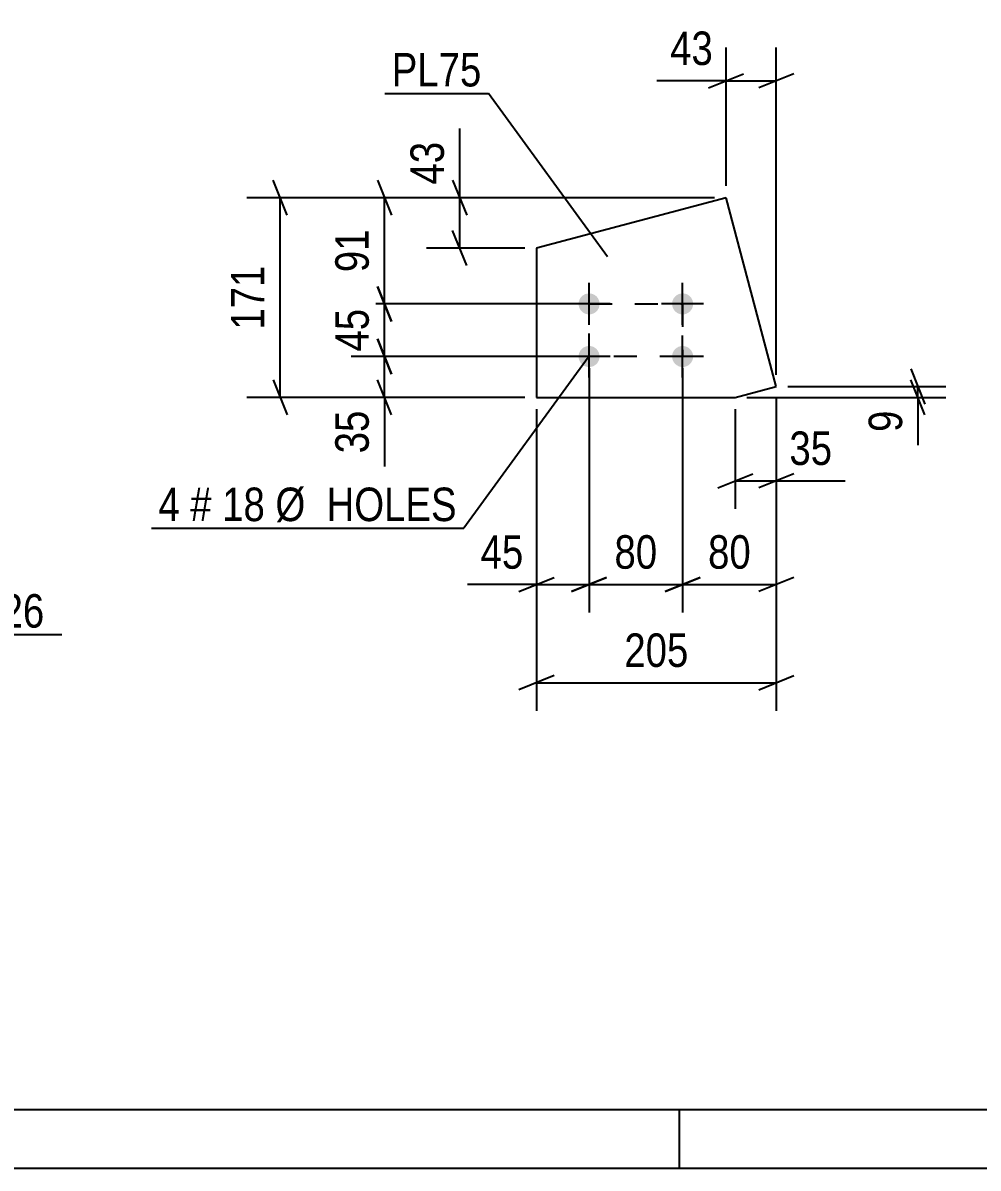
# Model space of a CAD drawing. Header units: millimetres. Extents: x 0 to 841, y 0 to 594.
# Drawn here: x 154.8 to 236.5, y 0 to 98 of the extents above; entities that cross this region are included whole.
import ezdxf

# ---------------------------------------------------------------- set-up
doc = ezdxf.new("R2010")
doc.units = ezdxf.units.MM
doc.linetypes.add('DXK_LINE_DOT2', pattern=[3.9198, 1.9599, -1.9599])
doc.styles.add('Arial Narrow', font='ARIALN.TTF', dxfattribs={"height": 0.2})

# ---------------------------------------------------------------- blocks, each defined once
blk = doc.blocks.new('Unknown-339278137-1133')
at = {"color": 5, "linetype": 'Continuous'}
for p, q in [((5, 5), (836, 5)), ((211, 0), (211, 5)), ((0, 0), (841, 0))]:
    blk.add_line(p, q, dxfattribs=at)
blk = doc.blocks.new('Part-339278137-27628 - 27627')
at = {"color": 2, "linetype": 'Continuous'}
for p, q in [((214.973, 83.006), (198.765, 78.695)), ((219.269, 66.855), (214.973, 83.006)), ((198.765, 78.695), (198.758, 65.921)), ((215.758, 65.921), (219.269, 66.855)), ((198.758, 65.921), (215.758, 65.921))]:
    blk.add_line(p, q, dxfattribs=at)
blk = doc.blocks.new('Bolt-339278137-27629 - 27627')
at = {"linetype": 'Continuous'}
for points in [[(202.358, 73.921, -1), (204.158, 73.921, -1)], [(210.358, 73.921, -1), (212.158, 73.921, -1)], [(202.358, 69.421, -1), (204.158, 69.421, -1)], [(210.358, 69.421, -1), (212.158, 69.421, -1)]]:
    blk.add_hatch(color=1, dxfattribs=at).paths.add_polyline_path(points)
at = {"color": 1, "linetype": 'Continuous'}
for p, q in [((203.258, 72.121), (203.258, 75.721)), ((211.258, 72.121), (211.258, 75.721)), ((205.058, 73.921), (201.458, 73.921)), ((213.058, 73.921), (209.458, 73.921)), ((203.258, 67.621), (203.258, 71.221)), ((211.258, 67.621), (211.258, 71.221)), ((205.058, 69.421), (201.458, 69.421)), ((213.058, 69.421), (209.458, 69.421))]:
    blk.add_line(p, q, dxfattribs=at)
blk = doc.blocks.new('Rectangle-339278137-31661 - 27627')
at = {"color": 1, "linetype": 'DXK_LINE_DOT2'}
blk.add_lwpolyline([(203.258, 73.921), (211.258, 73.921), (211.258, 69.421), (203.258, 69.421), (203.258, 73.921)], close=True, dxfattribs=at)
blk = doc.blocks.new('StraightDimension-339278137-28207 - 27627')
at = {"color": 7, "linetype": 'Continuous'}
for p, q in [((219.269, 65.855), (219.269, 56.396)), ((215.758, 64.921), (215.758, 56.396)), ((214.258, 58.196), (217.258, 59.396)), ((215.758, 58.796), (219.269, 58.796)), ((220.769, 59.396), (217.769, 58.196)), ((219.269, 58.796), (225.176, 58.796)), ((219.269, 58.796), (225.176, 58.796))]:
    blk.add_line(p, q, dxfattribs=at)
at = {"color": 0}
blk.add_wipeout([(224.651, 59.546), (224.651, 63.746), (219.794, 63.746), (219.794, 59.546)], dxfattribs=at)
at = {"color": 3, "style": 'Arial Narrow'}
blk.add_text('35', height=2.8633, dxfattribs=at).set_placement((220.394, 60.146))
blk = doc.blocks.new('StraightDimension-339278137-28211 - 27627')
at = {"color": 7, "linetype": 'Continuous'}
for p, q in [((192.187, 83.006), (192.187, 88.913)), ((192.187, 83.006), (192.187, 88.913)), ((191.587, 84.506), (192.787, 81.506)), ((213.973, 83.006), (189.337, 83.006)), ((192.187, 78.695), (192.187, 83.006)), ((192.787, 77.195), (191.587, 80.195)), ((197.765, 78.695), (189.337, 78.695))]:
    blk.add_line(p, q, dxfattribs=at)
at = {"color": 0}
blk.add_wipeout([(191.437, 88.388), (187.237, 88.388), (187.237, 83.531), (191.437, 83.531)], dxfattribs=at)
at = {"color": 3, "style": 'Arial Narrow'}
blk.add_text('43', height=2.8633, rotation=90.00021, dxfattribs=at).set_placement((190.837, 84.131))
blk = doc.blocks.new('StraightDimension-339278137-28203 - 27627')
at = {"color": 7, "linetype": 'Continuous'}
for p, q in [((214.973, 84.006), (214.973, 95.856)), ((219.269, 67.855), (219.269, 95.856)), ((213.473, 92.406), (216.473, 93.606)), ((220.769, 93.606), (217.769, 92.406)), ((214.973, 93.006), (209.066, 93.006)), ((214.973, 93.006), (209.066, 93.006)), ((214.973, 93.006), (219.269, 93.006))]:
    blk.add_line(p, q, dxfattribs=at)
at = {"color": 0}
blk.add_wipeout([(214.448, 93.756), (214.448, 97.956), (209.591, 97.956), (209.591, 93.756)], dxfattribs=at)
at = {"color": 3, "style": 'Arial Narrow'}
blk.add_text('43', height=2.8633, dxfattribs=at).set_placement((210.191, 94.356))
blk = doc.blocks.new('StraightDimension-339278137-28215 - 27627')
at = {"color": 7, "linetype": 'Continuous'}
for p, q in [((230.786, 68.355), (231.986, 65.355)), ((220.269, 66.855), (233.786, 66.855)), ((231.986, 64.421), (230.786, 67.421)), ((231.386, 65.921), (231.386, 66.855)), ((216.758, 65.921), (233.786, 65.921)), ((231.386, 65.921), (231.386, 61.843)), ((231.386, 65.921), (231.386, 61.843))]:
    blk.add_line(p, q, dxfattribs=at)
at = {"color": 0}
blk.add_wipeout([(230.636, 65.396), (226.436, 65.396), (226.436, 62.368), (230.636, 62.368)], dxfattribs=at)
at = {"color": 3, "style": 'Arial Narrow'}
blk.add_text('9', height=2.863, rotation=90.00021, dxfattribs=at).set_placement((230.036, 62.968))
blk = doc.blocks.new('StraightDimension-339278137-28219 - 27627')
at = {"color": 7, "linetype": 'Continuous'}
for p, q in [((211.258, 68.421), (211.258, 47.521)), ((219.269, 65.855), (219.269, 47.521)), ((209.758, 49.321), (212.758, 50.521)), ((220.769, 50.521), (217.769, 49.321)), ((211.258, 49.921), (219.269, 49.921))]:
    blk.add_line(p, q, dxfattribs=at)
at = {"color": 0}
blk.add_wipeout([(217.692, 50.671), (217.692, 54.871), (212.836, 54.871), (212.836, 50.671)], dxfattribs=at)
at = {"color": 3, "style": 'Arial Narrow'}
blk.add_text('80', height=2.8633, dxfattribs=at).set_placement((213.436, 51.271))
blk = doc.blocks.new('StraightDimension-339278137-28220 - 27627')
at = {"color": 7, "linetype": 'Continuous'}
for p, q in [((203.258, 68.421), (203.258, 47.521)), ((211.258, 68.421), (211.258, 47.521)), ((201.758, 49.321), (204.758, 50.521)), ((212.758, 50.521), (209.758, 49.321)), ((203.258, 49.921), (211.258, 49.921))]:
    blk.add_line(p, q, dxfattribs=at)
at = {"color": 0}
blk.add_wipeout([(209.687, 50.671), (209.687, 54.871), (204.83, 54.871), (204.83, 50.671)], dxfattribs=at)
at = {"color": 3, "style": 'Arial Narrow'}
blk.add_text('80', height=2.8633, dxfattribs=at).set_placement((205.43, 51.271))
blk = doc.blocks.new('StraightDimension-339278137-28221 - 27627')
at = {"color": 7, "linetype": 'Continuous'}
for p, q in [((203.258, 68.421), (203.258, 47.521)), ((198.758, 64.921), (198.758, 47.521)), ((197.258, 49.321), (200.258, 50.521)), ((204.758, 50.521), (201.758, 49.321)), ((198.758, 49.921), (192.852, 49.921)), ((198.758, 49.921), (192.852, 49.921)), ((198.758, 49.921), (203.258, 49.921))]:
    blk.add_line(p, q, dxfattribs=at)
at = {"color": 0}
blk.add_wipeout([(198.233, 50.671), (198.233, 54.871), (193.377, 54.871), (193.377, 50.671)], dxfattribs=at)
at = {"color": 3, "style": 'Arial Narrow'}
blk.add_text('45', height=2.8633, dxfattribs=at).set_placement((193.977, 51.271))
blk = doc.blocks.new('StraightDimension-339278137-28231 - 27627')
at = {"color": 7, "linetype": 'Continuous'}
for p, q in [((219.269, 65.855), (219.269, 39.121)), ((198.758, 64.921), (198.758, 39.121)), ((200.258, 42.121), (197.258, 40.921)), ((198.758, 41.521), (219.269, 41.521)), ((217.769, 40.921), (220.769, 42.121))]:
    blk.add_line(p, q, dxfattribs=at)
at = {"color": 0}
blk.add_wipeout([(212.356, 42.271), (212.356, 46.471), (205.672, 46.471), (205.672, 42.271)], dxfattribs=at)
at = {"color": 3, "style": 'Arial Narrow'}
blk.add_text('205', height=2.8633, dxfattribs=at).set_placement((206.272, 42.871))
blk = doc.blocks.new('StraightDimension-339278137-28235 - 27627')
at = {"color": 7, "linetype": 'Continuous'}
for p, q in [((185.157, 84.506), (186.357, 81.506)), ((213.973, 83.006), (182.907, 83.006)), ((185.757, 73.921), (185.757, 83.006)), ((186.357, 72.421), (185.157, 75.421)), ((202.258, 73.921), (182.907, 73.921))]:
    blk.add_line(p, q, dxfattribs=at)
at = {"color": 0}
blk.add_wipeout([(185.007, 80.892), (180.807, 80.892), (180.807, 76.036), (185.007, 76.036)], dxfattribs=at)
at = {"color": 3, "style": 'Arial Narrow'}
blk.add_text('91', height=2.8633, rotation=90.00021, dxfattribs=at).set_placement((184.407, 76.636))
blk = doc.blocks.new('StraightDimension-339278137-28236 - 27627')
at = {"color": 7, "linetype": 'Continuous'}
for p, q in [((185.157, 75.421), (186.357, 72.421)), ((202.258, 73.921), (182.907, 73.921)), ((185.757, 69.421), (185.757, 73.921)), ((186.357, 67.921), (185.157, 70.921)), ((202.258, 69.421), (182.907, 69.421))]:
    blk.add_line(p, q, dxfattribs=at)
at = {"color": 0}
blk.add_wipeout([(185.007, 74.099), (180.807, 74.099), (180.807, 69.243), (185.007, 69.243)], dxfattribs=at)
at = {"color": 3, "style": 'Arial Narrow'}
blk.add_text('45', height=2.8633, rotation=90.00021, dxfattribs=at).set_placement((184.407, 69.843))
blk = doc.blocks.new('StraightDimension-339278137-28237 - 27627')
at = {"color": 7, "linetype": 'Continuous'}
for p, q in [((185.157, 70.921), (186.357, 67.921)), ((202.258, 69.421), (182.907, 69.421)), ((185.757, 65.921), (185.757, 69.421)), ((186.357, 64.421), (185.157, 67.421)), ((197.758, 65.921), (182.907, 65.921)), ((185.757, 65.921), (185.757, 60.015)), ((185.757, 65.921), (185.757, 60.015))]:
    blk.add_line(p, q, dxfattribs=at)
at = {"color": 0}
blk.add_wipeout([(185.007, 65.396), (180.807, 65.396), (180.807, 60.54), (185.007, 60.54)], dxfattribs=at)
at = {"color": 3, "style": 'Arial Narrow'}
blk.add_text('35', height=2.8633, rotation=90.00021, dxfattribs=at).set_placement((184.407, 61.14))
blk = doc.blocks.new('StraightDimension-339278137-28247 - 27627')
at = {"color": 7, "linetype": 'Continuous'}
for p, q in [((177.434, 81.506), (176.234, 84.506)), ((213.973, 83.006), (173.984, 83.006)), ((176.834, 65.921), (176.834, 83.006)), ((176.234, 67.421), (177.434, 64.421)), ((197.758, 65.921), (173.984, 65.921))]:
    blk.add_line(p, q, dxfattribs=at)
at = {"color": 0}
blk.add_wipeout([(176.084, 77.806), (171.884, 77.806), (171.884, 71.121), (176.084, 71.121)], dxfattribs=at)
at = {"color": 3, "style": 'Arial Narrow'}
blk.add_text('171', height=2.8633, rotation=90.00021, dxfattribs=at).set_placement((175.484, 71.721))
blk = doc.blocks.new('MarkSet-339278137-31214 - 20113')
at = {"color": 30, "linetype": 'Continuous'}
for p, q in [((123.925, 58.152), (143.835, 45.632)), ((143.835, 45.632), (158.161, 45.632))]:
    blk.add_line(p, q, dxfattribs=at)
at = {"color": 0}
for points in [[(147.907, 46.232), (147.907, 49.232), (144.435, 49.232), (144.435, 46.232)], [(156.661, 46.232), (156.661, 49.232), (148.807, 49.232), (148.807, 46.232)]]:
    blk.add_wipeout(points, dxfattribs=at)
for points in [[(147.907, 46.232), (147.907, 49.232), (144.435, 49.232), (144.435, 46.232)], [(156.661, 46.232), (156.661, 49.232), (148.807, 49.232), (148.807, 46.232)]]:
    blk.add_wipeout(points, dxfattribs=at)
at = {"color": 3, "style": 'Arial Narrow'}
for s, p in [('8x', (144.435, 46.232)), ('ST26', (148.807, 46.232))]:
    blk.add_text(s, height=2.8633, dxfattribs=at).set_placement(p)
blk = doc.blocks.new('Mark-339278137-28353 - 27627')
at = {"color": 30, "linetype": 'Continuous'}
for p in [(185.776, 91.921), (204.826, 77.949)]:
    blk.add_line(p, (194.652, 91.921), dxfattribs=at)
at = {"color": 0}
blk.add_wipeout([(194.052, 92.521), (194.052, 95.521), (186.376, 95.521), (186.376, 92.521)], dxfattribs=at)
blk.add_wipeout([(194.052, 92.521), (194.052, 95.521), (186.376, 95.521), (186.376, 92.521)], dxfattribs=at)
at = {"color": 3, "style": 'Arial Narrow'}
blk.add_text('PL75', height=2.8633, dxfattribs=at).set_placement((186.376, 92.521))
blk = doc.blocks.new('Mark-339278137-28356 - 27627')
at = {"color": 7, "linetype": 'Continuous'}
for p in [(203.183, 69.325), (165.814, 54.742)]:
    blk.add_line(p, (192.554, 54.742), dxfattribs=at)
at = {"color": 0}
for points in [[(168.242, 55.342), (168.242, 58.342), (166.414, 58.342), (166.414, 55.342)], [(170.971, 55.342), (170.971, 58.342), (169.142, 58.342), (169.142, 55.342)], [(175.527, 55.342), (175.527, 58.342), (171.871, 58.342), (171.871, 55.342)], [(191.954, 55.342), (191.954, 58.342), (176.427, 58.342), (176.427, 55.342)]]:
    blk.add_wipeout(points, dxfattribs=at)
for points in [[(168.242, 55.342), (168.242, 58.342), (166.414, 58.342), (166.414, 55.342)], [(170.971, 55.342), (170.971, 58.342), (169.142, 58.342), (169.142, 55.342)], [(175.527, 55.342), (175.527, 58.342), (171.871, 58.342), (171.871, 55.342)], [(191.954, 55.342), (191.954, 58.342), (176.427, 58.342), (176.427, 55.342)]]:
    blk.add_wipeout(points, dxfattribs=at)
at = {"color": 3, "style": 'Arial Narrow'}
for s, height, p in [('4', 2.863, (166.414, 55.342)), ('#', 2.863, (169.142, 55.342)), ('18', 2.8633, (171.871, 55.342)), ('Ø  HOLES', 2.8633, (176.427, 55.342))]:
    blk.add_text(s, height=height, dxfattribs=at).set_placement(p)

msp = doc.modelspace()

# ---------------------------------------------------------------- block references
for name in ['Unknown-339278137-1133', 'Part-339278137-27628 - 27627', 'Bolt-339278137-27629 - 27627', 'Rectangle-339278137-31661 - 27627']:
    msp.add_blockref(name, (0, 0))

# ---------------------------------------------------------------- next in the draw order: block references
for name in ['StraightDimension-339278137-28211 - 27627', 'StraightDimension-339278137-28207 - 27627', 'MarkSet-339278137-31214 - 20113']:
    msp.add_blockref(name, (0, 0))

# ---------------------------------------------------------------- next in the draw order: block references
msp.add_blockref('StraightDimension-339278137-28203 - 27627', (0, 0))

# ---------------------------------------------------------------- next in the draw order: block references
for name in ['StraightDimension-339278137-28235 - 27627', 'StraightDimension-339278137-28215 - 27627']:
    msp.add_blockref(name, (0, 0))

# ---------------------------------------------------------------- next in the draw order: block references
msp.add_blockref('StraightDimension-339278137-28219 - 27627', (0, 0))

# ---------------------------------------------------------------- next in the draw order: block references
msp.add_blockref('StraightDimension-339278137-28220 - 27627', (0, 0))

# ---------------------------------------------------------------- next in the draw order: block references
msp.add_blockref('StraightDimension-339278137-28221 - 27627', (0, 0))

# ---------------------------------------------------------------- next in the draw order: block references
for name in ['StraightDimension-339278137-28236 - 27627', 'StraightDimension-339278137-28231 - 27627']:
    msp.add_blockref(name, (0, 0))

# ---------------------------------------------------------------- next in the draw order: block references
msp.add_blockref('StraightDimension-339278137-28237 - 27627', (0, 0))

# ---------------------------------------------------------------- next in the draw order: block references
msp.add_blockref('StraightDimension-339278137-28247 - 27627', (0, 0))

# ---------------------------------------------------------------- next in the draw order: block references
for name in ['Mark-339278137-28353 - 27627', 'Mark-339278137-28356 - 27627']:
    msp.add_blockref(name, (0, 0))

doc.saveas('drawing.dxf')
